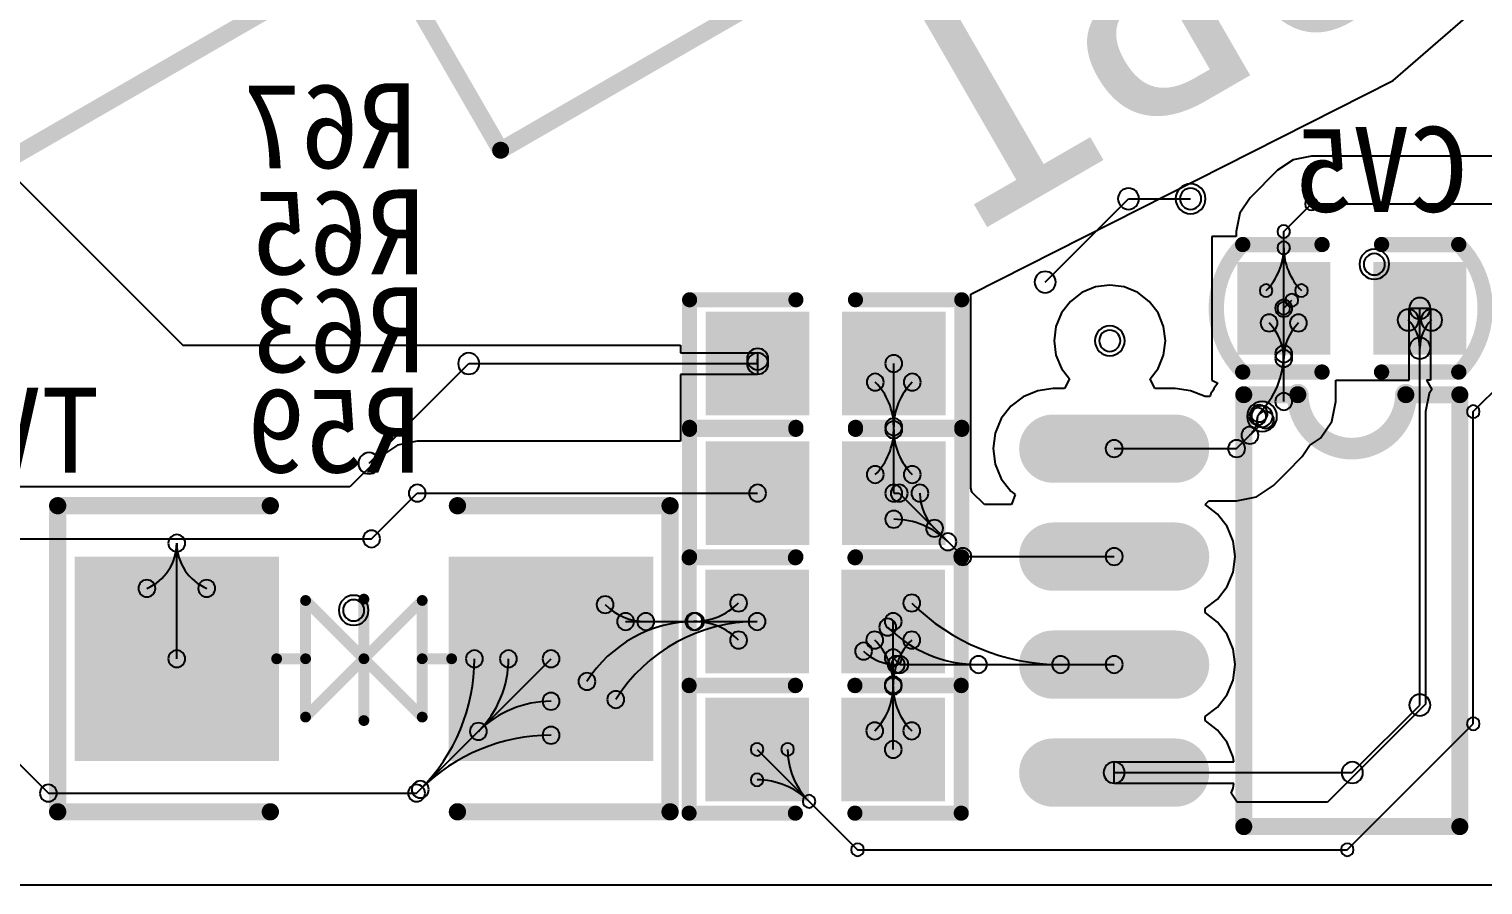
# Model space of a CAD drawing. Header units: inches. Extents: x 32166 to 66782, y 2386 to 7162.
# Drawn here: x 33156.7 to 33233.6, y 2886.6 to 2931.9 of the extents above; entities that cross this region are included whole.
import ezdxf

# ---------------------------------------------------------------- set-up
doc = ezdxf.new("R2010")
doc.units = ezdxf.units.IN
doc.header["$LTSCALE"] = 0.64311
doc.header["$MEASUREMENT"] = 0
for name, color, linetype in [('BOTTOMLAYER', 5, 'CONTINUOUS'), ('BOTTOMOVERLAY', 54, 'CONTINUOUS'), ('BOTTOMPASTE', 16, 'CONTINUOUS'), ('BOTTOMSOLDER', 6, 'CONTINUOUS'), ('KEEPOUTLAYER', 6, 'CONTINUOUS'), ('MULTILAYER', 9, 'CONTINUOUS')]:
    doc.layers.add(name, color=color, linetype=linetype)
doc.styles.get("Standard").update_dxf_attribs({"font": 'txt', "width": 0.8})

msp = doc.modelspace()

# ---------------------------------------------------------------- linework, layer by layer
at = {"layer": 'BOTTOMLAYER'}
for p, q in [((33133.848, 2946.089), (33164.808, 2915.129)), ((33228.843, 2929.124), (33243.977, 2942.288)), ((33206.512, 2917.826), (33228.843, 2929.124)), ((33223.557, 2924.931), (33222.738, 2924.384)), ((33224.523, 2925.123), (33223.557, 2924.931)), ((33238.743, 2925.123), (33224.523, 2925.123)), ((33222.738, 2924.384), (33221.278, 2922.923)), ((33210.439, 2918.46), (33214.848, 2922.869)), ((33214.848, 2922.869), (33218.133, 2922.869)), ((33221.278, 2922.923), (33220.731, 2922.105)), ((33223.062, 2921.139), (33224.523, 2922.599)), ((33224.523, 2922.599), (33238.743, 2922.599)), ((33220.731, 2922.105), (33220.539, 2921.139)), ((33220.539, 2920.874), (33219.262, 2920.874)), ((33219.262, 2920.874), (33219.262, 2913.274)), ((33220.539, 2921.139), (33220.539, 2920.874)), ((33223.062, 2917.074), (33223.062, 2921.139)), ((33206.512, 2910.063), (33206.512, 2917.826)), ((33212.383, 2917.909), (33211.772, 2917.44)), ((33213.094, 2918.204), (33212.383, 2917.909)), ((33213.858, 2918.305), (33213.094, 2918.204)), ((33214.621, 2918.204), (33213.858, 2918.305)), ((33215.333, 2917.909), (33214.621, 2918.204)), ((33215.944, 2917.44), (33215.333, 2917.909)), ((33211.303, 2916.829), (33211.008, 2916.118)), ((33211.772, 2917.44), (33211.303, 2916.829)), ((33216.413, 2916.829), (33215.944, 2917.44)), ((33216.707, 2916.118), (33216.413, 2916.829)), ((33223.062, 2917.074), (33223.488, 2917.499)), ((33223.062, 2912.139), (33223.062, 2917.074)), ((33229.691, 2913.274), (33229.691, 2917.075)), ((33229.691, 2917.075), (33230.834, 2917.075)), ((33230.262, 2896.074), (33230.262, 2917.074)), ((33230.834, 2917.075), (33230.834, 2913.274)), ((33211.008, 2916.118), (33210.908, 2915.354)), ((33216.808, 2915.354), (33216.707, 2916.118)), ((33210.908, 2915.354), (33211.008, 2914.591)), ((33216.707, 2914.591), (33216.808, 2915.354)), ((33164.808, 2915.129), (33191.14, 2915.129)), ((33191.14, 2915.129), (33191.14, 2914.721)), ((33191.14, 2914.721), (33195.227, 2914.721)), ((33195.227, 2914.721), (33195.227, 2913.578)), ((33211.008, 2914.591), (33211.303, 2913.879)), ((33216.413, 2913.879), (33216.707, 2914.591)), ((33174.666, 2908.874), (33179.941, 2914.149)), ((33179.941, 2914.149), (33195.226, 2914.149)), ((33195.226, 2914.149), (33195.226, 2914.385)), ((33202.426, 2907.291), (33202.426, 2914.149)), ((33211.303, 2913.879), (33211.721, 2913.334)), ((33215.995, 2913.334), (33216.413, 2913.879)), ((33195.227, 2913.578), (33191.14, 2913.578)), ((33191.14, 2913.578), (33191.14, 2910.063)), ((33211.721, 2913.334), (33211.468, 2912.822)), ((33216.247, 2912.822), (33215.995, 2913.334)), ((33219.262, 2913.274), (33219.262, 2913.274)), ((33219.262, 2913.274), (33219.574, 2913.106)), ((33219.574, 2913.106), (33219.358, 2912.824)), ((33219.574, 2913.106), (33219.574, 2913.106)), ((33225.815, 2912.139), (33225.815, 2913.274)), ((33225.815, 2913.274), (33229.691, 2913.274)), ((33230.834, 2913.274), (33230.62, 2913.274)), ((33230.62, 2913.274), (33230.89, 2912.77)), ((33233.088, 2911.605), (33234.648, 2913.165)), ((33209.279, 2912.396), (33208.621, 2911.891)), ((33210.045, 2912.713), (33209.279, 2912.396)), ((33210.867, 2912.822), (33210.045, 2912.713)), ((33211.468, 2912.822), (33210.867, 2912.822)), ((33217.311, 2912.822), (33216.247, 2912.822)), ((33218.134, 2912.713), (33217.311, 2912.822)), ((33218.897, 2912.397), (33218.134, 2912.713)), ((33219.143, 2912.397), (33218.897, 2912.397)), ((33219.144, 2912.403), (33219.143, 2912.397)), ((33219.193, 2912.476), (33219.144, 2912.403)), ((33219.21, 2912.562), (33219.193, 2912.476)), ((33219.312, 2912.714), (33219.21, 2912.562)), ((33219.358, 2912.824), (33219.312, 2912.714)), ((33230.757, 2912.571), (33230.565, 2911.605)), ((33230.89, 2912.77), (33230.757, 2912.571)), ((33208.621, 2911.891), (33208.116, 2911.233)), ((33225.606, 2911.085), (33225.815, 2912.139)), ((33230.565, 2911.605), (33230.565, 2896.127)), ((33233.088, 2895.082), (33233.088, 2911.605)), ((33208.116, 2911.233), (33207.798, 2910.467)), ((33220.568, 2909.645), (33222.093, 2911.169)), ((33225.009, 2910.192), (33225.606, 2911.085)), ((33177.22, 2910.044), (33176.166, 2909.834)), ((33191.14, 2910.044), (33177.22, 2910.044)), ((33191.14, 2910.063), (33191.14, 2910.044)), ((33206.512, 2907.557), (33206.512, 2910.063)), ((33207.798, 2910.467), (33207.69, 2909.645)), ((33224.428, 2909.804), (33225.009, 2910.192)), ((33175.273, 2909.238), (33173.658, 2907.622)), ((33176.166, 2909.834), (33175.273, 2909.238)), ((33207.69, 2909.645), (33207.798, 2908.822)), ((33214.089, 2909.645), (33220.568, 2909.645)), ((33223.221, 2908.404), (33224.039, 2909.223)), ((33224.039, 2909.223), (33224.428, 2909.804)), ((33207.798, 2908.822), (33208.116, 2908.056)), ((33222.515, 2907.698), (33223.221, 2908.404)), ((33223.221, 2908.404), (33223.221, 2908.404)), ((33223.221, 2908.404), (33223.221, 2908.404)), ((33223.221, 2908.404), (33223.221, 2908.404)), ((33173.658, 2907.622), (33113.327, 2907.622)), ((33208.116, 2908.056), (33208.621, 2907.398)), ((33221.621, 2907.101), (33222.515, 2907.698)), ((33174.798, 2904.869), (33177.22, 2907.291)), ((33177.22, 2907.291), (33195.226, 2907.291)), ((33202.426, 2907.291), (33202.721, 2907.291)), ((33202.721, 2907.291), (33206.082, 2903.93)), ((33206.552, 2907.358), (33206.512, 2907.557)), ((33206.555, 2907.35), (33206.552, 2907.358)), ((33207.223, 2906.682), (33206.555, 2907.35)), ((33208.621, 2907.398), (33208.848, 2907.224)), ((33208.848, 2907.224), (33208.664, 2906.682)), ((33218.897, 2906.682), (33219.106, 2906.892)), ((33219.106, 2906.892), (33220.568, 2906.892)), ((33220.568, 2906.892), (33221.621, 2907.101)), ((33208.664, 2906.682), (33207.223, 2906.682)), ((33218.9, 2906.681), (33218.897, 2906.682)), ((33219.558, 2906.176), (33218.9, 2906.681)), ((33220.063, 2905.518), (33219.558, 2906.176)), ((33220.38, 2904.752), (33220.063, 2905.518)), ((33112.202, 2904.869), (33174.798, 2904.869)), ((33164.493, 2898.524), (33164.493, 2904.644)), ((33220.489, 2903.93), (33220.38, 2904.752)), ((33206.082, 2903.93), (33214.089, 2903.93)), ((33220.38, 2903.107), (33220.489, 2903.93)), ((33220.063, 2902.341), (33220.38, 2903.107)), ((33219.558, 2901.683), (33220.063, 2902.341)), ((33218.9, 2901.178), (33219.558, 2901.683)), ((33218.9, 2900.966), (33218.9, 2901.178)), ((33219.558, 2900.461), (33218.9, 2900.966)), ((33188.242, 2900.496), (33195.198, 2900.496)), ((33202.398, 2898.569), (33202.398, 2900.496)), ((33220.063, 2899.803), (33219.558, 2900.461)), ((33220.38, 2899.037), (33220.063, 2899.803)), ((33177.183, 2891.414), (33184.293, 2898.524)), ((33202.398, 2893.728), (33202.398, 2898.569)), ((33202.398, 2898.569), (33202.753, 2898.215)), ((33220.489, 2898.215), (33220.38, 2899.037)), ((33202.753, 2898.215), (33214.089, 2898.215)), ((33220.38, 2897.392), (33220.489, 2898.215)), ((33220.063, 2896.626), (33220.38, 2897.392)), ((33219.558, 2895.968), (33220.063, 2896.626)), ((33230.565, 2896.127), (33225.377, 2890.939)), ((33226.688, 2892.5), (33230.262, 2896.074)), ((33218.9, 2895.463), (33219.558, 2895.968)), ((33218.9, 2895.251), (33218.9, 2895.463)), ((33219.558, 2894.746), (33218.9, 2895.251)), ((33220.063, 2894.088), (33219.558, 2894.746)), ((33226.422, 2888.415), (33233.088, 2895.082)), ((33155.178, 2893.934), (33157.698, 2891.414)), ((33220.38, 2893.322), (33220.063, 2894.088)), ((33195.198, 2893.728), (33200.511, 2888.415)), ((33214.088, 2891.928), (33214.088, 2893.071)), ((33214.088, 2893.071), (33220.413, 2893.071)), ((33220.413, 2893.071), (33220.38, 2893.322)), ((33214.089, 2892.5), (33226.688, 2892.5)), ((33220.413, 2891.928), (33214.088, 2891.928)), ((33220.271, 2891.414), (33220.38, 2891.677)), ((33220.38, 2891.677), (33220.413, 2891.928)), ((33157.698, 2891.414), (33177.183, 2891.414)), ((33220.589, 2890.939), (33220.271, 2891.414)), ((33225.377, 2890.939), (33220.589, 2890.939)), ((33200.511, 2888.415), (33226.422, 2888.415))]:
    msp.add_line(p, q, dxfattribs=at)
at = {"layer": 'BOTTOMLAYER', "const_width": 2.7}
for points in [[(33210.867, 2909.645), (33217.311, 2909.645)], [(33210.867, 2903.93), (33217.311, 2903.93)], [(33210.867, 2898.215), (33217.311, 2898.215)], [(33210.867, 2892.5), (33217.311, 2892.5)]]:
    msp.add_lwpolyline(points, dxfattribs=at)
at = {"layer": 'BOTTOMLAYER', "const_width": 1.35}
for points in [[(33211.542, 2909.645, 1), (33210.192, 2909.645, 1)], [(33217.986, 2909.645, 1), (33216.636, 2909.645, 1)], [(33211.542, 2903.93, 1), (33210.192, 2903.93, 1)], [(33217.986, 2903.93, 1), (33216.636, 2903.93, 1)], [(33211.542, 2898.215, 1), (33210.192, 2898.215, 1)], [(33217.986, 2898.215, 1), (33216.636, 2898.215, 1)], [(33211.542, 2892.5, 1), (33210.192, 2892.5, 1)], [(33217.986, 2892.5, 1), (33216.636, 2892.5, 1)]]:
    msp.add_lwpolyline(points, format="xyb", close=True, dxfattribs=at)
at = {"layer": 'BOTTOMLAYER'}
for centre, radius, start, end in [((33214.848, 2922.869), 0.562, 0, 180), ((33214.848, 2922.869), 0.562, 0, 180), ((33218.133, 2922.869), 0.562, 0, 180), ((33218.133, 2922.869), 0.562, 0, 180), ((33214.848, 2922.869), 0.562, 180, 0), ((33214.848, 2922.869), 0.562, 180, 0), ((33218.133, 2922.869), 0.562, 180, 0), ((33218.133, 2922.869), 0.562, 180, 0), ((33224.523, 2922.599), 0.337, 0, 180), ((33224.523, 2922.599), 0.337, 0, 180), ((33224.523, 2922.599), 0.337, 180, 0), ((33224.523, 2922.599), 0.337, 180, 0), ((33223.062, 2921.139), 0.337, 0, 180), ((33223.062, 2921.139), 0.337, 0, 180), ((33223.062, 2921.139), 0.337, 180, 0), ((33223.062, 2921.139), 0.337, 180, 0), ((33219.863, 2920.273), 3.199, 315.00017, 0.00017), ((33219.863, 2920.273), 3.199, 315.00017, 0.00017), ((33219.863, 2920.273), 3.199, 315.00017, 0.00017), ((33223.062, 2920.273), 0.337, 0, 180), ((33223.062, 2920.273), 0.337, 0, 180), ((33223.062, 2920.273), 0.337, 0, 180), ((33223.062, 2920.273), 0.337, 0, 180), ((33223.062, 2920.273), 0.337, 0, 180), ((33223.062, 2920.273), 0.337, 0, 180), ((33223.062, 2920.273), 0.337, 180, 0), ((33223.062, 2920.273), 0.337, 180, 0), ((33223.062, 2920.273), 0.337, 180, 0), ((33223.062, 2920.273), 0.337, 180, 0), ((33223.062, 2920.273), 0.337, 180, 0), ((33223.062, 2920.273), 0.337, 180, 0), ((33226.262, 2920.273), 3.199, 179.99983, 224.99983), ((33226.262, 2920.273), 3.199, 179.99983, 224.99983), ((33226.262, 2920.273), 3.199, 179.99983, 224.99983), ((33227.853, 2919.404), 0.562, 0, 180), ((33227.853, 2919.404), 0.562, 180, 0), ((33210.439, 2918.46), 0.562, 0, 180), ((33210.439, 2918.46), 0.562, 180, 0), ((33222.125, 2918.011), 0.337, 0, 180), ((33222.125, 2918.011), 0.337, 0, 180), ((33222.125, 2918.011), 0.337, 0, 180), ((33222.125, 2918.011), 0.337, 180, 0), ((33222.125, 2918.011), 0.337, 180, 0), ((33222.125, 2918.011), 0.337, 180, 0), ((33223.488, 2917.499), 0.337, 0, 180), ((33223.999, 2918.011), 0.337, 0, 180), ((33223.999, 2918.011), 0.337, 0, 180), ((33223.999, 2918.011), 0.337, 0, 180), ((33223.999, 2918.011), 0.337, 180, 0), ((33223.999, 2918.011), 0.337, 180, 0), ((33223.999, 2918.011), 0.337, 180, 0), ((33230.262, 2917.074), 0.562, 0, 180), ((33223.062, 2917.074), 0.45, 0, 180), ((33223.062, 2917.074), 0.45, 180, 0), ((33223.062, 2917.074), 0.337, 0, 180), ((33223.062, 2917.074), 0.337, 0, 180), ((33223.062, 2917.074), 0.337, 180, 0), ((33223.062, 2917.074), 0.337, 180, 0), ((33223.488, 2917.499), 0.337, 180, 0), ((33229.643, 2916.455), 0.562, 0, 180), ((33229.643, 2916.455), 0.562, 0, 180), ((33229.643, 2916.455), 0.562, 0, 180), ((33230.262, 2917.074), 0.562, 180, 0), ((33230.881, 2916.455), 0.562, 0, 180), ((33230.881, 2916.455), 0.562, 0, 180), ((33230.881, 2916.455), 0.562, 0, 180), ((33222.284, 2916.296), 0.45, 0, 180), ((33222.284, 2916.296), 0.45, 0, 180), ((33222.284, 2916.296), 0.45, 0, 180), ((33222.284, 2916.296), 0.45, 180, 0), ((33222.284, 2916.296), 0.45, 180, 0), ((33222.284, 2916.296), 0.45, 180, 0), ((33220.406, 2914.418), 2.656, 359.99998, 44.99998), ((33220.406, 2914.418), 2.656, 359.99998, 44.99998), ((33220.406, 2914.418), 2.656, 359.99998, 44.99998), ((33225.719, 2914.418), 2.656, 135.00002, 180.00002), ((33225.719, 2914.418), 2.656, 135.00002, 180.00002), ((33225.719, 2914.418), 2.656, 135.00002, 180.00002), ((33223.84, 2916.296), 0.45, 0, 180), ((33223.84, 2916.296), 0.45, 0, 180), ((33223.84, 2916.296), 0.45, 0, 180), ((33223.84, 2916.296), 0.45, 180, 0), ((33223.84, 2916.296), 0.45, 180, 0), ((33223.84, 2916.296), 0.45, 180, 0), ((33229.643, 2916.455), 0.562, 180, 0), ((33229.643, 2916.455), 0.562, 180, 0), ((33229.643, 2916.455), 0.562, 180, 0), ((33228.149, 2914.961), 2.113, 0.00022, 45.00022), ((33228.149, 2914.961), 2.113, 0.00022, 45.00022), ((33228.149, 2914.961), 2.113, 0.00022, 45.00022), ((33232.375, 2914.961), 2.113, 134.99978, 179.99978), ((33232.375, 2914.961), 2.113, 134.99978, 179.99978), ((33232.375, 2914.961), 2.113, 134.99978, 179.99978), ((33230.881, 2916.455), 0.562, 180, 0), ((33230.881, 2916.455), 0.562, 180, 0), ((33230.881, 2916.455), 0.562, 180, 0), ((33213.858, 2915.354), 0.562, 0, 180), ((33213.858, 2915.354), 0.562, 180, 0), ((33230.262, 2914.961), 0.562, 0, 180), ((33230.262, 2914.961), 0.562, 0, 180), ((33230.262, 2914.961), 0.562, 0, 180), ((33230.262, 2914.961), 0.562, 0, 180), ((33230.262, 2914.961), 0.562, 0, 180), ((33230.262, 2914.961), 0.562, 0, 180), ((33179.941, 2914.149), 0.562, 0, 180), ((33179.941, 2914.149), 0.562, 0, 180), ((33195.226, 2914.385), 0.562, 0, 180), ((33195.226, 2914.149), 0.562, 0, 180), ((33195.226, 2914.149), 0.562, 0, 180), ((33202.426, 2914.149), 0.45, 0, 180), ((33218.594, 2914.668), 4.468, 315.00008, 0.00008), ((33218.594, 2914.668), 4.468, 315.00008, 0.00008), ((33223.062, 2914.668), 0.45, 0, 180), ((33223.062, 2914.668), 0.45, 0, 180), ((33223.062, 2914.418), 0.45, 0, 180), ((33223.062, 2914.418), 0.45, 0, 180), ((33223.062, 2914.418), 0.45, 0, 180), ((33223.062, 2914.418), 0.45, 0, 180), ((33223.062, 2914.418), 0.45, 0, 180), ((33223.062, 2914.418), 0.45, 0, 180), ((33223.062, 2914.668), 0.45, 180, 0), ((33223.062, 2914.668), 0.45, 180, 0), ((33230.262, 2914.961), 0.562, 180, 0), ((33230.262, 2914.961), 0.562, 180, 0), ((33230.262, 2914.961), 0.562, 180, 0), ((33230.262, 2914.961), 0.562, 180, 0), ((33230.262, 2914.961), 0.562, 180, 0), ((33230.262, 2914.961), 0.562, 180, 0), ((33179.941, 2914.149), 0.562, 180, 0), ((33179.941, 2914.149), 0.562, 180, 0), ((33195.226, 2914.385), 0.562, 180, 0), ((33195.226, 2914.149), 0.562, 180, 0), ((33195.226, 2914.149), 0.562, 180, 0), ((33202.426, 2914.149), 0.45, 180, 0), ((33223.062, 2914.418), 0.45, 180, 0), ((33223.062, 2914.418), 0.45, 180, 0), ((33223.062, 2914.418), 0.45, 180, 0), ((33223.062, 2914.418), 0.45, 180, 0), ((33223.062, 2914.418), 0.45, 180, 0), ((33223.062, 2914.418), 0.45, 180, 0), ((33201.446, 2913.169), 0.45, 0, 180), ((33201.446, 2913.169), 0.45, 0, 180), ((33201.446, 2913.169), 0.45, 0, 180), ((33201.446, 2913.169), 0.45, 180, 0), ((33201.446, 2913.169), 0.45, 180, 0), ((33201.446, 2913.169), 0.45, 180, 0), ((33199.08, 2910.803), 3.346, 0.00003, 45.00003), ((33199.08, 2910.803), 3.346, 0.00003, 45.00003), ((33199.08, 2910.803), 3.346, 0.00003, 45.00003), ((33205.772, 2910.803), 3.346, 134.99997, 179.99997), ((33205.772, 2910.803), 3.346, 134.99997, 179.99997), ((33205.772, 2910.803), 3.346, 134.99997, 179.99997), ((33203.406, 2913.169), 0.45, 0, 180), ((33203.406, 2913.169), 0.45, 0, 180), ((33203.406, 2913.169), 0.45, 0, 180), ((33203.406, 2913.169), 0.45, 180, 0), ((33203.406, 2913.169), 0.45, 180, 0), ((33203.406, 2913.169), 0.45, 180, 0), ((33223.062, 2912.139), 0.45, 0, 180), ((33221.688, 2911.349), 0.45, 0, 180), ((33221.688, 2911.349), 0.45, 0, 180), ((33221.754, 2911.508), 0.45, 0, 180), ((33221.754, 2911.508), 0.45, 0, 180), ((33221.754, 2911.508), 0.45, 180, 0), ((33221.754, 2911.508), 0.45, 180, 0), ((33221.913, 2911.349), 0.562, 0, 180), ((33222.093, 2911.169), 0.45, 0, 180), ((33223.062, 2912.139), 0.45, 180, 0), ((33233.088, 2911.605), 0.337, 0, 180), ((33233.088, 2911.605), 0.337, 0, 180), ((33233.088, 2911.605), 0.337, 180, 0), ((33233.088, 2911.605), 0.337, 180, 0), ((33202.426, 2910.803), 0.45, 0, 180), ((33202.426, 2910.803), 0.45, 0, 180), ((33202.426, 2910.803), 0.45, 0, 180), ((33202.426, 2910.803), 0.45, 0, 180), ((33202.426, 2910.803), 0.45, 0, 180), ((33202.426, 2910.803), 0.45, 0, 180), ((33202.426, 2910.637), 0.45, 0, 180), ((33202.426, 2910.637), 0.45, 0, 180), ((33202.426, 2910.637), 0.45, 0, 180), ((33202.426, 2910.637), 0.45, 0, 180), ((33202.426, 2910.637), 0.45, 0, 180), ((33202.426, 2910.637), 0.45, 0, 180), ((33202.426, 2910.803), 0.45, 180, 0), ((33202.426, 2910.803), 0.45, 180, 0), ((33202.426, 2910.803), 0.45, 180, 0), ((33202.426, 2910.803), 0.45, 180, 0), ((33202.426, 2910.803), 0.45, 180, 0), ((33202.426, 2910.803), 0.45, 180, 0), ((33221.274, 2910.351), 0.45, 0, 180), ((33221.274, 2910.351), 0.45, 0, 180), ((33221.688, 2911.349), 0.45, 180, 0), ((33221.688, 2911.349), 0.45, 180, 0), ((33220.276, 2911.349), 1.412, 315.00035, 0.00035), ((33220.276, 2911.349), 1.412, 315.00035, 0.00035), ((33221.913, 2911.349), 0.562, 180, 0), ((33222.093, 2911.169), 0.45, 180, 0), ((33199.08, 2910.637), 3.346, 314.99997, 359.99997), ((33199.08, 2910.637), 3.346, 314.99997, 359.99997), ((33199.08, 2910.637), 3.346, 314.99997, 359.99997), ((33202.426, 2910.637), 0.45, 180, 0), ((33202.426, 2910.637), 0.45, 180, 0), ((33202.426, 2910.637), 0.45, 180, 0), ((33202.426, 2910.637), 0.45, 180, 0), ((33202.426, 2910.637), 0.45, 180, 0), ((33202.426, 2910.637), 0.45, 180, 0), ((33205.772, 2910.637), 3.346, 180.00003, 225.00003), ((33205.772, 2910.637), 3.346, 180.00003, 225.00003), ((33205.772, 2910.637), 3.346, 180.00003, 225.00003), ((33214.089, 2909.645), 0.45, 0, 180), ((33220.568, 2909.645), 0.45, 0, 180), ((33220.568, 2909.645), 0.45, 0, 180), ((33221.274, 2910.351), 0.45, 180, 0), ((33221.274, 2910.351), 0.45, 180, 0), ((33174.666, 2908.874), 0.562, 0, 180), ((33214.089, 2909.645), 0.45, 180, 0), ((33220.568, 2909.645), 0.45, 180, 0), ((33220.568, 2909.645), 0.45, 180, 0), ((33174.666, 2908.874), 0.562, 180, 0), ((33201.446, 2908.271), 0.45, 0, 180), ((33201.446, 2908.271), 0.45, 0, 180), ((33201.446, 2908.271), 0.45, 0, 180), ((33203.406, 2908.271), 0.45, 0, 180), ((33203.406, 2908.271), 0.45, 0, 180), ((33203.406, 2908.271), 0.45, 0, 180), ((33177.22, 2907.291), 0.45, 0, 180), ((33177.22, 2907.291), 0.45, 0, 180), ((33195.226, 2907.291), 0.45, 0, 180), ((33201.446, 2908.271), 0.45, 180, 0), ((33201.446, 2908.271), 0.45, 180, 0), ((33201.446, 2908.271), 0.45, 180, 0), ((33202.426, 2907.291), 0.45, 0, 180), ((33202.426, 2907.291), 0.45, 0, 180), ((33202.721, 2907.291), 0.45, 0, 180), ((33202.721, 2907.291), 0.45, 0, 180), ((33203.406, 2908.271), 0.45, 180, 0), ((33203.406, 2908.271), 0.45, 180, 0), ((33203.406, 2908.271), 0.45, 180, 0), ((33203.812, 2907.291), 0.45, 0, 180), ((33203.812, 2907.291), 0.45, 0, 180), ((33203.812, 2907.291), 0.45, 0, 180), ((33177.22, 2907.291), 0.45, 180, 0), ((33177.22, 2907.291), 0.45, 180, 0), ((33195.226, 2907.291), 0.45, 180, 0), ((33202.426, 2907.291), 0.45, 180, 0), ((33202.426, 2907.291), 0.45, 180, 0), ((33202.721, 2907.291), 0.45, 180, 0), ((33202.721, 2907.291), 0.45, 180, 0), ((33203.812, 2907.291), 0.45, 180, 0), ((33203.812, 2907.291), 0.45, 180, 0), ((33203.812, 2907.291), 0.45, 180, 0), ((33206.447, 2907.291), 2.635, 180.00019, 225.00019), ((33206.447, 2907.291), 2.635, 180.00019, 225.00019), ((33206.447, 2907.291), 2.635, 180.00019, 225.00019), ((33202.426, 2905.905), 0.45, 0, 180), ((33202.426, 2905.905), 0.45, 0, 180), ((33202.426, 2905.905), 0.45, 0, 180), ((33174.798, 2904.869), 0.45, 0, 180), ((33174.798, 2904.869), 0.45, 0, 180), ((33202.426, 2905.905), 0.45, 180, 0), ((33202.426, 2905.905), 0.45, 180, 0), ((33202.426, 2905.905), 0.45, 180, 0), ((33202.426, 2901.847), 4.058, 44.99999, 89.99999), ((33202.426, 2901.847), 4.058, 44.99999, 89.99999), ((33202.426, 2901.847), 4.058, 44.99999, 89.99999), ((33204.584, 2905.428), 0.45, 0, 180), ((33204.584, 2905.428), 0.45, 0, 180), ((33204.584, 2905.428), 0.45, 0, 180), ((33204.584, 2905.428), 0.45, 180, 0), ((33204.584, 2905.428), 0.45, 180, 0), ((33204.584, 2905.428), 0.45, 180, 0), ((33161.894, 2904.644), 2.599, 293.00796, 359.99996), ((33164.493, 2904.644), 0.45, 0, 180), ((33164.493, 2904.644), 0.45, 0, 180), ((33164.493, 2904.644), 0.45, 0, 180), ((33164.493, 2904.644), 0.45, 180, 0), ((33164.493, 2904.644), 0.45, 180, 0), ((33164.493, 2904.644), 0.45, 180, 0), ((33167.092, 2904.644), 2.599, 180.00004, 246.99204), ((33174.798, 2904.869), 0.45, 180, 0), ((33174.798, 2904.869), 0.45, 180, 0), ((33205.295, 2904.717), 0.45, 0, 180), ((33205.295, 2904.717), 0.45, 0, 180), ((33205.295, 2904.717), 0.45, 0, 180), ((33205.295, 2904.717), 0.45, 180, 0), ((33205.295, 2904.717), 0.45, 180, 0), ((33205.295, 2904.717), 0.45, 180, 0), ((33206.082, 2903.93), 0.45, 0, 180), ((33206.082, 2903.93), 0.45, 0, 180), ((33206.082, 2903.93), 0.45, 180, 0), ((33206.082, 2903.93), 0.45, 180, 0), ((33214.089, 2903.93), 0.45, 0, 180), ((33214.089, 2903.93), 0.45, 180, 0), ((33162.91, 2902.252), 0.45, 0, 180), ((33162.91, 2902.252), 0.45, 180, 0), ((33166.076, 2902.252), 0.45, 0, 180), ((33166.076, 2902.252), 0.45, 180, 0), ((33173.852, 2901.09), 0.562, 0, 180), ((33187.157, 2901.388), 0.45, 0, 180), ((33191.852, 2903.842), 3.346, 270.00003, 315.00003), ((33191.852, 2903.842), 3.346, 270.00003, 315.00003), ((33191.852, 2903.842), 3.346, 270.00003, 315.00003), ((33194.218, 2901.476), 0.45, 0, 180), ((33194.218, 2901.476), 0.45, 0, 180), ((33194.218, 2901.476), 0.45, 0, 180), ((33194.218, 2901.476), 0.45, 180, 0), ((33194.218, 2901.476), 0.45, 180, 0), ((33194.218, 2901.476), 0.45, 180, 0), ((33203.378, 2901.476), 0.45, 0, 180), ((33203.378, 2901.476), 0.45, 0, 180), ((33203.378, 2901.476), 0.45, 0, 180), ((33203.378, 2901.476), 0.45, 180, 0), ((33203.378, 2901.476), 0.45, 180, 0), ((33203.378, 2901.476), 0.45, 180, 0), ((33211.252, 2909.35), 11.136, 224.99996, 269.99996), ((33211.252, 2909.35), 11.136, 224.99996, 269.99996), ((33211.252, 2909.35), 11.136, 224.99996, 269.99996), ((33173.852, 2901.09), 0.562, 180, 0), ((33187.157, 2901.388), 0.45, 180, 0), ((33189.31, 2903.542), 3.045, 224.99998, 269.99998), ((33188.242, 2900.496), 0.45, 0, 180), ((33189.31, 2900.496), 0.45, 0, 180), ((33191.852, 2900.496), 0.45, 0, 180), ((33191.852, 2900.496), 0.45, 0, 180), ((33191.852, 2900.496), 0.45, 0, 180), ((33191.852, 2900.496), 0.45, 0, 180), ((33191.852, 2900.496), 0.45, 0, 180), ((33191.852, 2900.496), 0.45, 0, 180), ((33191.938, 2900.496), 0.45, 0, 180), ((33195.198, 2900.496), 0.45, 0, 180), ((33195.198, 2900.496), 0.45, 0, 180), ((33202.398, 2900.496), 0.45, 0, 180), ((33191.938, 2893.712), 6.784, 90.00003, 147.81503), ((33195.198, 2891.661), 8.835, 89.99998, 147.81498), ((33188.242, 2900.496), 0.45, 180, 0), ((33189.31, 2900.496), 0.45, 180, 0), ((33191.852, 2900.496), 0.45, 180, 0), ((33191.852, 2900.496), 0.45, 180, 0), ((33191.852, 2900.496), 0.45, 180, 0), ((33191.852, 2900.496), 0.45, 180, 0), ((33191.852, 2900.496), 0.45, 180, 0), ((33191.852, 2900.496), 0.45, 180, 0), ((33191.938, 2900.496), 0.45, 180, 0), ((33191.852, 2897.15), 3.346, 44.99997, 89.99997), ((33191.852, 2897.15), 3.346, 44.99997, 89.99997), ((33191.852, 2897.15), 3.346, 44.99997, 89.99997), ((33194.218, 2899.516), 0.45, 0, 180), ((33194.218, 2899.516), 0.45, 0, 180), ((33194.218, 2899.516), 0.45, 0, 180), ((33195.198, 2900.496), 0.45, 180, 0), ((33195.198, 2900.496), 0.45, 180, 0), ((33201.418, 2899.516), 0.45, 0, 180), ((33201.418, 2899.516), 0.45, 0, 180), ((33201.418, 2899.516), 0.45, 0, 180), ((33202.106, 2900.203), 0.45, 0, 180), ((33202.106, 2900.203), 0.45, 0, 180), ((33202.106, 2900.203), 0.45, 0, 180), ((33202.106, 2900.203), 0.45, 180, 0), ((33202.106, 2900.203), 0.45, 180, 0), ((33202.106, 2900.203), 0.45, 180, 0), ((33202.398, 2900.496), 0.45, 180, 0), ((33206.907, 2905.005), 6.79, 224.99993, 269.99993), ((33206.907, 2905.005), 6.79, 224.99993, 269.99993), ((33206.907, 2905.005), 6.79, 224.99993, 269.99993), ((33203.378, 2899.516), 0.45, 0, 180), ((33203.378, 2899.516), 0.45, 0, 180), ((33203.378, 2899.516), 0.45, 0, 180), ((33194.218, 2899.516), 0.45, 180, 0), ((33194.218, 2899.516), 0.45, 180, 0), ((33194.218, 2899.516), 0.45, 180, 0), ((33200.833, 2898.931), 0.45, 0, 180), ((33200.833, 2898.931), 0.45, 0, 180), ((33200.833, 2898.931), 0.45, 0, 180), ((33201.418, 2899.516), 0.45, 180, 0), ((33201.418, 2899.516), 0.45, 180, 0), ((33201.418, 2899.516), 0.45, 180, 0), ((33199.052, 2897.15), 3.346, 0.00003, 45.00003), ((33199.052, 2897.15), 3.346, 0.00003, 45.00003), ((33199.052, 2897.15), 3.346, 0.00003, 45.00003), ((33205.744, 2897.15), 3.346, 134.99997, 179.99997), ((33205.744, 2897.15), 3.346, 134.99997, 179.99997), ((33205.744, 2897.15), 3.346, 134.99997, 179.99997), ((33203.378, 2899.516), 0.45, 180, 0), ((33203.378, 2899.516), 0.45, 180, 0), ((33203.378, 2899.516), 0.45, 180, 0), ((33164.493, 2898.524), 0.45, 0, 180), ((33164.493, 2898.524), 0.45, 180, 0), ((33170.465, 2898.524), 9.778, 314.99999, 359.99999), ((33180.243, 2898.524), 0.45, 0, 180), ((33180.243, 2898.524), 0.45, 180, 0), ((33176.611, 2898.524), 5.432, 314.99991, 359.99991), ((33182.043, 2898.524), 0.45, 0, 180), ((33182.043, 2898.524), 0.45, 180, 0), ((33184.293, 2898.524), 0.45, 0, 180), ((33184.293, 2898.524), 0.45, 180, 0), ((33200.833, 2898.931), 0.45, 180, 0), ((33200.833, 2898.931), 0.45, 180, 0), ((33200.833, 2898.931), 0.45, 180, 0), ((33202.561, 2900.659), 2.445, 225.00022, 270.00022), ((33202.561, 2900.659), 2.445, 225.00022, 270.00022), ((33202.561, 2900.659), 2.445, 225.00022, 270.00022), ((33202.398, 2898.569), 0.45, 0, 180), ((33202.398, 2898.569), 0.45, 0, 180), ((33202.398, 2898.569), 0.45, 0, 180), ((33202.398, 2898.569), 0.45, 180, 0), ((33202.398, 2898.569), 0.45, 180, 0), ((33202.398, 2898.569), 0.45, 180, 0), ((33202.561, 2898.215), 0.45, 0, 180), ((33202.561, 2898.215), 0.45, 0, 180), ((33202.561, 2898.215), 0.45, 0, 180), ((33202.753, 2898.215), 0.45, 0, 180), ((33202.753, 2898.215), 0.45, 0, 180), ((33206.907, 2898.215), 0.45, 0, 180), ((33206.907, 2898.215), 0.45, 0, 180), ((33206.907, 2898.215), 0.45, 0, 180), ((33211.252, 2898.215), 0.45, 0, 180), ((33211.252, 2898.215), 0.45, 0, 180), ((33211.252, 2898.215), 0.45, 0, 180), ((33214.089, 2898.215), 0.45, 0, 180), ((33186.197, 2897.326), 0.45, 0, 180), ((33202.398, 2897.15), 0.45, 0, 180), ((33202.398, 2897.15), 0.45, 0, 180), ((33202.398, 2897.15), 0.45, 0, 180), ((33202.398, 2897.15), 0.45, 0, 180), ((33202.398, 2897.15), 0.45, 0, 180), ((33202.398, 2897.15), 0.45, 0, 180), ((33202.561, 2898.215), 0.45, 180, 0), ((33202.561, 2898.215), 0.45, 180, 0), ((33202.561, 2898.215), 0.45, 180, 0), ((33202.753, 2898.215), 0.45, 180, 0), ((33202.753, 2898.215), 0.45, 180, 0), ((33206.907, 2898.215), 0.45, 180, 0), ((33206.907, 2898.215), 0.45, 180, 0), ((33206.907, 2898.215), 0.45, 180, 0), ((33211.252, 2898.215), 0.45, 180, 0), ((33211.252, 2898.215), 0.45, 180, 0), ((33211.252, 2898.215), 0.45, 180, 0), ((33214.089, 2898.215), 0.45, 180, 0), ((33186.197, 2897.326), 0.45, 180, 0), ((33187.72, 2896.367), 0.45, 0, 180), ((33199.052, 2897.074), 3.346, 314.99997, 359.99997), ((33199.052, 2897.074), 3.346, 314.99997, 359.99997), ((33199.052, 2897.074), 3.346, 314.99997, 359.99997), ((33202.398, 2897.074), 0.45, 0, 180), ((33202.398, 2897.074), 0.45, 0, 180), ((33202.398, 2897.074), 0.45, 0, 180), ((33202.398, 2897.074), 0.45, 0, 180), ((33202.398, 2897.074), 0.45, 0, 180), ((33202.398, 2897.074), 0.45, 0, 180), ((33202.398, 2897.15), 0.45, 180, 0), ((33202.398, 2897.15), 0.45, 180, 0), ((33202.398, 2897.15), 0.45, 180, 0), ((33202.398, 2897.15), 0.45, 180, 0), ((33202.398, 2897.15), 0.45, 180, 0), ((33202.398, 2897.15), 0.45, 180, 0), ((33202.398, 2897.074), 0.45, 180, 0), ((33202.398, 2897.074), 0.45, 180, 0), ((33202.398, 2897.074), 0.45, 180, 0), ((33202.398, 2897.074), 0.45, 180, 0), ((33202.398, 2897.074), 0.45, 180, 0), ((33202.398, 2897.074), 0.45, 180, 0), ((33205.744, 2897.074), 3.346, 180.00003, 225.00003), ((33205.744, 2897.074), 3.346, 180.00003, 225.00003), ((33205.744, 2897.074), 3.346, 180.00003, 225.00003), ((33184.293, 2890.842), 5.432, 90.00009, 135.00009), ((33184.293, 2896.274), 0.45, 0, 180), ((33184.293, 2896.274), 0.45, 180, 0), ((33187.72, 2896.367), 0.45, 180, 0), ((33230.262, 2896.074), 0.562, 0, 180), ((33230.262, 2896.074), 0.562, 0, 180), ((33230.262, 2896.074), 0.562, 180, 0), ((33230.262, 2896.074), 0.562, 180, 0), ((33233.088, 2895.082), 0.337, 0, 180), ((33233.088, 2895.082), 0.337, 0, 180), ((33180.452, 2894.683), 0.45, 0, 180), ((33180.452, 2894.683), 0.45, 0, 180), ((33180.452, 2894.683), 0.45, 180, 0), ((33180.452, 2894.683), 0.45, 180, 0), ((33184.293, 2894.474), 0.45, 0, 180), ((33201.418, 2894.708), 0.45, 0, 180), ((33201.418, 2894.708), 0.45, 0, 180), ((33201.418, 2894.708), 0.45, 0, 180), ((33201.418, 2894.708), 0.45, 180, 0), ((33201.418, 2894.708), 0.45, 180, 0), ((33201.418, 2894.708), 0.45, 180, 0), ((33203.378, 2894.708), 0.45, 0, 180), ((33203.378, 2894.708), 0.45, 0, 180), ((33203.378, 2894.708), 0.45, 0, 180), ((33203.378, 2894.708), 0.45, 180, 0), ((33203.378, 2894.708), 0.45, 180, 0), ((33203.378, 2894.708), 0.45, 180, 0), ((33233.088, 2895.082), 0.337, 180, 0), ((33233.088, 2895.082), 0.337, 180, 0), ((33184.293, 2884.697), 9.778, 90.00001, 135.00001), ((33184.293, 2894.474), 0.45, 180, 0), ((33195.198, 2893.728), 0.337, 0, 180), ((33196.809, 2893.728), 0.337, 0, 180), ((33196.809, 2893.728), 0.337, 0, 180), ((33196.809, 2893.728), 0.337, 0, 180), ((33202.398, 2893.728), 0.45, 0, 180), ((33195.198, 2893.728), 0.337, 180, 0), ((33196.809, 2893.728), 0.337, 180, 0), ((33196.809, 2893.728), 0.337, 180, 0), ((33196.809, 2893.728), 0.337, 180, 0), ((33200.699, 2893.728), 3.889, 179.99998, 224.99998), ((33200.699, 2893.728), 3.889, 179.99998, 224.99998), ((33200.699, 2893.728), 3.889, 179.99998, 224.99998), ((33202.398, 2893.728), 0.45, 180, 0), ((33214.089, 2892.5), 0.562, 0, 180), ((33226.688, 2892.5), 0.562, 0, 180), ((33226.688, 2892.5), 0.562, 0, 180), ((33195.198, 2892.117), 0.337, 0, 180), ((33195.198, 2892.117), 0.337, 0, 180), ((33195.198, 2892.117), 0.337, 0, 180), ((33214.089, 2892.5), 0.562, 180, 0), ((33226.688, 2892.5), 0.562, 180, 0), ((33226.688, 2892.5), 0.562, 180, 0), ((33157.698, 2891.414), 0.45, 0, 180), ((33157.698, 2891.414), 0.45, 0, 180), ((33177.183, 2891.414), 0.45, 0, 180), ((33177.183, 2891.414), 0.45, 0, 180), ((33177.379, 2891.61), 0.45, 0, 180), ((33177.379, 2891.61), 0.45, 0, 180), ((33177.379, 2891.61), 0.45, 180, 0), ((33177.379, 2891.61), 0.45, 180, 0), ((33195.198, 2892.117), 0.337, 180, 0), ((33195.198, 2892.117), 0.337, 180, 0), ((33195.198, 2892.117), 0.337, 180, 0), ((33195.198, 2888.228), 3.889, 45.00002, 90.00002), ((33195.198, 2888.228), 3.889, 45.00002, 90.00002), ((33195.198, 2888.228), 3.889, 45.00002, 90.00002), ((33157.698, 2891.414), 0.45, 180, 0), ((33157.698, 2891.414), 0.45, 180, 0), ((33177.183, 2891.414), 0.45, 180, 0), ((33177.183, 2891.414), 0.45, 180, 0), ((33197.948, 2890.978), 0.337, 0, 180), ((33197.948, 2890.978), 0.337, 0, 180), ((33197.948, 2890.978), 0.337, 0, 180), ((33197.948, 2890.978), 0.337, 0, 180), ((33197.948, 2890.978), 0.337, 0, 180), ((33197.948, 2890.978), 0.337, 0, 180), ((33197.948, 2890.978), 0.337, 180, 0), ((33197.948, 2890.978), 0.337, 180, 0), ((33197.948, 2890.978), 0.337, 180, 0), ((33197.948, 2890.978), 0.337, 180, 0), ((33197.948, 2890.978), 0.337, 180, 0), ((33197.948, 2890.978), 0.337, 180, 0), ((33200.511, 2888.415), 0.337, 0, 180), ((33200.511, 2888.415), 0.337, 0, 180), ((33200.511, 2888.415), 0.337, 180, 0), ((33200.511, 2888.415), 0.337, 180, 0), ((33226.422, 2888.415), 0.337, 0, 180), ((33226.422, 2888.415), 0.337, 0, 180), ((33226.422, 2888.415), 0.337, 180, 0), ((33226.422, 2888.415), 0.337, 180, 0)]:
    msp.add_arc(centre, radius, start, end, dxfattribs=at)
for points in [[(33225.063, 2919.074), (33221.062, 2919.074), (33225.063, 2915.074), (33221.062, 2915.074)], [(33232.263, 2919.074), (33228.262, 2919.074), (33232.263, 2915.074), (33228.262, 2915.074)], [(33197.512, 2916.435), (33192.94, 2916.435), (33197.512, 2911.863), (33192.94, 2911.863)], [(33204.712, 2916.435), (33200.14, 2916.435), (33204.712, 2911.863), (33200.14, 2911.863)], [(33192.94, 2905.005), (33197.512, 2905.005), (33192.94, 2909.577), (33197.512, 2909.577)], [(33200.14, 2905.005), (33204.712, 2905.005), (33200.14, 2909.577), (33204.712, 2909.577)], [(33169.443, 2903.474), (33159.543, 2903.474), (33169.443, 2893.574), (33159.543, 2893.574)], [(33189.243, 2903.474), (33179.343, 2903.474), (33189.243, 2893.574), (33179.343, 2893.574)], [(33192.912, 2898.21), (33197.484, 2898.21), (33192.912, 2902.782), (33197.484, 2902.782)], [(33200.112, 2898.21), (33204.684, 2898.21), (33200.112, 2902.782), (33204.684, 2902.782)], [(33192.912, 2891.442), (33197.484, 2891.442), (33192.912, 2896.014), (33197.484, 2896.014)], [(33200.112, 2891.442), (33204.684, 2891.442), (33200.112, 2896.014), (33204.684, 2896.014)]]:
    msp.add_solid(points, dxfattribs=at)
at = {"layer": 'BOTTOMOVERLAY'}
for points, const_width in [([(33181.628, 2925.438), (33237.357, 2957.613)], 0.9), ([(33163.628, 2956.615), (33181.628, 2925.438)], 0.9), ([(33122.795, 2906.02), (33175.328, 2936.35)], 0.9), ([(33220.89, 2920.449), (33225.087, 2920.449)], 0.81), ([(33228.237, 2920.449), (33232.32, 2920.449)], 0.81), ([(33191.626, 2917.524), (33191.626, 2910.774)], 0.8), ([(33197.251, 2917.524), (33191.626, 2917.524)], 0.8), ([(33206.026, 2917.524), (33200.401, 2917.524)], 0.8), ([(33206.026, 2917.524), (33206.026, 2910.774)], 0.8), ([(33220.89, 2913.699), (33225.087, 2913.699)], 0.81), ([(33228.237, 2913.699), (33232.32, 2913.699)], 0.81), ([(33220.947, 2889.642), (33220.947, 2912.502)], 0.9), ([(33220.947, 2912.502), (33223.805, 2912.502)], 0.9), ([(33229.52, 2912.502), (33232.377, 2912.502)], 0.9), ([(33232.377, 2889.642), (33232.377, 2912.502)], 0.9), ([(33197.251, 2910.774), (33191.626, 2910.774)], 0.8), ([(33191.626, 2903.916), (33191.626, 2910.666)], 0.8), ([(33191.626, 2910.666), (33197.251, 2910.666)], 0.8), ([(33206.026, 2910.774), (33200.401, 2910.774)], 0.8), ([(33200.401, 2910.666), (33206.026, 2910.666)], 0.8), ([(33206.026, 2903.916), (33206.026, 2910.666)], 0.8), ([(33158.193, 2890.424), (33158.193, 2906.624)], 0.914), ([(33158.193, 2906.624), (33169.443, 2906.624)], 0.914), ([(33179.343, 2906.624), (33190.593, 2906.624)], 0.914), ([(33190.593, 2890.424), (33190.593, 2906.624)], 0.914), ([(33191.598, 2897.121), (33191.598, 2903.871)], 0.8), ([(33197.223, 2903.871), (33191.598, 2903.871)], 0.8), ([(33191.626, 2903.916), (33197.251, 2903.916)], 0.8), ([(33205.998, 2903.871), (33200.373, 2903.871)], 0.8), ([(33200.401, 2903.916), (33206.026, 2903.916)], 0.8), ([(33205.998, 2897.121), (33205.998, 2903.871)], 0.8), ([(33171.307, 2895.438), (33171.307, 2901.61)], 0.572), ([(33171.307, 2901.61), (33174.393, 2898.524)], 0.572), ([(33174.393, 2898.524), (33174.393, 2901.681)], 0.572), ([(33174.393, 2898.524), (33177.479, 2901.61)], 0.572), ([(33177.479, 2895.438), (33177.479, 2901.61)], 0.572), ([(33169.777, 2898.524), (33171.307, 2898.524)], 0.572), ([(33171.307, 2895.438), (33174.393, 2898.524)], 0.572), ([(33174.393, 2895.254), (33174.393, 2898.524)], 0.572), ([(33174.393, 2898.524), (33177.479, 2895.438)], 0.572), ([(33177.479, 2898.524), (33179.035, 2898.524)], 0.572), ([(33197.223, 2897.121), (33191.598, 2897.121)], 0.8), ([(33191.598, 2890.353), (33191.598, 2897.103)], 0.8), ([(33197.223, 2897.103), (33191.598, 2897.103)], 0.8), ([(33205.998, 2897.121), (33200.373, 2897.121)], 0.8), ([(33205.998, 2897.103), (33200.373, 2897.103)], 0.8), ([(33205.998, 2890.353), (33205.998, 2897.103)], 0.8), ([(33158.193, 2890.424), (33169.443, 2890.424)], 0.914), ([(33179.343, 2890.424), (33190.593, 2890.424)], 0.914), ([(33197.223, 2890.353), (33191.598, 2890.353)], 0.8), ([(33205.998, 2890.353), (33200.373, 2890.353)], 0.8), ([(33220.947, 2889.642), (33232.377, 2889.642)], 0.9)]:
    msp.add_lwpolyline(points, dxfattribs=dict(at, const_width=const_width))
for points, const_width in [([(33181.516, 2925.633, 1), (33181.741, 2925.244, 1)], 0.45), ([(33181.516, 2925.633, 1), (33181.741, 2925.244, 1)], 0.45), ([(33220.89, 2920.652, 1), (33220.89, 2920.247, 1)], 0.405), ([(33220.89, 2920.652, 1), (33220.89, 2920.247, 1)], 0.405), ([(33225.087, 2920.652, 1), (33225.087, 2920.247, 1)], 0.405), ([(33228.237, 2920.652, 1), (33228.237, 2920.247, 1)], 0.405), ([(33232.32, 2920.652, 1), (33232.32, 2920.247, 1)], 0.405), ([(33232.32, 2920.652, 1), (33232.32, 2920.247, 1)], 0.405), ([(33191.626, 2917.724, 1), (33191.626, 2917.324, 1)], 0.4), ([(33191.626, 2917.724, 1), (33191.626, 2917.324, 1)], 0.4), ([(33197.251, 2917.724, 1), (33197.251, 2917.324, 1)], 0.4), ([(33200.401, 2917.724, 1), (33200.401, 2917.324, 1)], 0.4), ([(33206.026, 2917.724, 1), (33206.026, 2917.324, 1)], 0.4), ([(33206.026, 2917.724, 1), (33206.026, 2917.324, 1)], 0.4), ([(33220.89, 2913.902, 1), (33220.89, 2913.497, 1)], 0.405), ([(33220.89, 2913.902, 1), (33220.89, 2913.497, 1)], 0.405), ([(33225.087, 2913.902, 1), (33225.087, 2913.497, 1)], 0.405), ([(33228.237, 2913.902, 1), (33228.237, 2913.497, 1)], 0.405), ([(33232.32, 2913.902, 1), (33232.32, 2913.497, 1)], 0.405), ([(33232.32, 2913.902, 1), (33232.32, 2913.497, 1)], 0.405), ([(33224.091, 2912.502, 1), (33223.519, 2912.502, 1)], 0.572), ([(33229.806, 2912.502, 1), (33229.234, 2912.502, 1)], 0.572), ([(33221.172, 2912.502, 1), (33220.722, 2912.502, 1)], 0.45), ([(33221.172, 2912.502, 1), (33220.722, 2912.502, 1)], 0.45), ([(33224.03, 2912.502, 1), (33223.58, 2912.502, 1)], 0.45), ([(33229.745, 2912.502, 1), (33229.295, 2912.502, 1)], 0.45), ([(33232.602, 2912.502, 1), (33232.152, 2912.502, 1)], 0.45), ([(33232.602, 2912.502, 1), (33232.152, 2912.502, 1)], 0.45), ([(33191.626, 2910.974, 1), (33191.626, 2910.574, 1)], 0.4), ([(33191.626, 2910.974, 1), (33191.626, 2910.574, 1)], 0.4), ([(33191.626, 2910.466, 1), (33191.626, 2910.866, 1)], 0.4), ([(33191.626, 2910.466, 1), (33191.626, 2910.866, 1)], 0.4), ([(33197.251, 2910.974, 1), (33197.251, 2910.574, 1)], 0.4), ([(33197.251, 2910.466, 1), (33197.251, 2910.866, 1)], 0.4), ([(33200.401, 2910.974, 1), (33200.401, 2910.574, 1)], 0.4), ([(33200.401, 2910.466, 1), (33200.401, 2910.866, 1)], 0.4), ([(33206.026, 2910.974, 1), (33206.026, 2910.574, 1)], 0.4), ([(33206.026, 2910.974, 1), (33206.026, 2910.574, 1)], 0.4), ([(33206.026, 2910.466, 1), (33206.026, 2910.866, 1)], 0.4), ([(33206.026, 2910.466, 1), (33206.026, 2910.866, 1)], 0.4), ([(33158.421, 2906.624, 1), (33157.964, 2906.624, 1)], 0.457), ([(33158.421, 2906.624, 1), (33157.964, 2906.624, 1)], 0.457), ([(33169.671, 2906.624, 1), (33169.214, 2906.624, 1)], 0.457), ([(33179.571, 2906.624, 1), (33179.114, 2906.624, 1)], 0.457), ([(33190.821, 2906.624, 1), (33190.364, 2906.624, 1)], 0.457), ([(33190.821, 2906.624, 1), (33190.364, 2906.624, 1)], 0.457), ([(33191.598, 2903.671, 1), (33191.598, 2904.071, 1)], 0.4), ([(33191.598, 2903.671, 1), (33191.598, 2904.071, 1)], 0.4), ([(33191.626, 2903.716, 1), (33191.626, 2904.116, 1)], 0.4), ([(33191.626, 2903.716, 1), (33191.626, 2904.116, 1)], 0.4), ([(33197.223, 2903.671, 1), (33197.223, 2904.071, 1)], 0.4), ([(33197.251, 2903.716, 1), (33197.251, 2904.116, 1)], 0.4), ([(33200.373, 2903.671, 1), (33200.373, 2904.071, 1)], 0.4), ([(33200.401, 2903.716, 1), (33200.401, 2904.116, 1)], 0.4), ([(33205.998, 2903.671, 1), (33205.998, 2904.071, 1)], 0.4), ([(33205.998, 2903.671, 1), (33205.998, 2904.071, 1)], 0.4), ([(33206.026, 2903.716, 1), (33206.026, 2904.116, 1)], 0.4), ([(33206.026, 2903.716, 1), (33206.026, 2904.116, 1)], 0.4), ([(33171.45, 2901.61, 1), (33171.164, 2901.61, 1)], 0.286), ([(33171.45, 2901.61, 1), (33171.164, 2901.61, 1)], 0.286), ([(33174.536, 2901.681, 1), (33174.25, 2901.681, 1)], 0.286), ([(33177.622, 2901.61, 1), (33177.336, 2901.61, 1)], 0.286), ([(33177.622, 2901.61, 1), (33177.336, 2901.61, 1)], 0.286), ([(33169.92, 2898.524, 1), (33169.634, 2898.524, 1)], 0.286), ([(33171.45, 2898.524, 1), (33171.164, 2898.524, 1)], 0.286), ([(33174.536, 2898.524, 1), (33174.25, 2898.524, 1)], 0.286), ([(33174.536, 2898.524, 1), (33174.25, 2898.524, 1)], 0.286), ([(33174.536, 2898.524, 1), (33174.25, 2898.524, 1)], 0.286), ([(33174.536, 2898.524, 1), (33174.25, 2898.524, 1)], 0.286), ([(33174.536, 2898.524, 1), (33174.25, 2898.524, 1)], 0.286), ([(33174.536, 2898.524, 1), (33174.25, 2898.524, 1)], 0.286), ([(33177.622, 2898.524, 1), (33177.336, 2898.524, 1)], 0.286), ([(33179.178, 2898.524, 1), (33178.892, 2898.524, 1)], 0.286), ([(33191.598, 2896.921, 1), (33191.598, 2897.321, 1)], 0.4), ([(33191.598, 2896.921, 1), (33191.598, 2897.321, 1)], 0.4), ([(33191.598, 2896.903, 1), (33191.598, 2897.303, 1)], 0.4), ([(33191.598, 2896.903, 1), (33191.598, 2897.303, 1)], 0.4), ([(33197.223, 2896.921, 1), (33197.223, 2897.321, 1)], 0.4), ([(33197.223, 2896.903, 1), (33197.223, 2897.303, 1)], 0.4), ([(33200.373, 2896.921, 1), (33200.373, 2897.321, 1)], 0.4), ([(33200.373, 2896.903, 1), (33200.373, 2897.303, 1)], 0.4), ([(33205.998, 2896.921, 1), (33205.998, 2897.321, 1)], 0.4), ([(33205.998, 2896.921, 1), (33205.998, 2897.321, 1)], 0.4), ([(33205.998, 2896.903, 1), (33205.998, 2897.303, 1)], 0.4), ([(33205.998, 2896.903, 1), (33205.998, 2897.303, 1)], 0.4), ([(33171.45, 2895.438, 1), (33171.164, 2895.438, 1)], 0.286), ([(33171.45, 2895.438, 1), (33171.164, 2895.438, 1)], 0.286), ([(33174.536, 2895.254, 1), (33174.25, 2895.254, 1)], 0.286), ([(33177.622, 2895.438, 1), (33177.336, 2895.438, 1)], 0.286), ([(33177.622, 2895.438, 1), (33177.336, 2895.438, 1)], 0.286), ([(33158.421, 2890.424, 1), (33157.964, 2890.424, 1)], 0.457), ([(33158.421, 2890.424, 1), (33157.964, 2890.424, 1)], 0.457), ([(33169.671, 2890.424, 1), (33169.214, 2890.424, 1)], 0.457), ([(33179.571, 2890.424, 1), (33179.114, 2890.424, 1)], 0.457), ([(33190.821, 2890.424, 1), (33190.364, 2890.424, 1)], 0.457), ([(33190.821, 2890.424, 1), (33190.364, 2890.424, 1)], 0.457), ([(33191.598, 2890.153, 1), (33191.598, 2890.553, 1)], 0.4), ([(33191.598, 2890.153, 1), (33191.598, 2890.553, 1)], 0.4), ([(33197.223, 2890.153, 1), (33197.223, 2890.553, 1)], 0.4), ([(33200.373, 2890.153, 1), (33200.373, 2890.553, 1)], 0.4), ([(33205.998, 2890.153, 1), (33205.998, 2890.553, 1)], 0.4), ([(33205.998, 2890.153, 1), (33205.998, 2890.553, 1)], 0.4), ([(33221.172, 2889.642, 1), (33220.722, 2889.642, 1)], 0.45), ([(33221.172, 2889.642, 1), (33220.722, 2889.642, 1)], 0.45), ([(33232.602, 2889.642, 1), (33232.152, 2889.642, 1)], 0.45), ([(33232.602, 2889.642, 1), (33232.152, 2889.642, 1)], 0.45)]:
    msp.add_lwpolyline(points, format="xyb", close=True, dxfattribs=dict(at, const_width=const_width))
for points, const_width in [([(33220.89, 2913.699, -0.414214), (33220.89, 2920.449)], 0.81), ([(33232.32, 2920.449, -0.414214), (33232.32, 2913.699)], 0.81), ([(33229.52, 2912.502, -1), (33223.805, 2912.502)], 1.143)]:
    msp.add_lwpolyline(points, format="xyb", dxfattribs=dict(at, const_width=const_width))
at = {"layer": 'BOTTOMPASTE', "const_width": 2.7}
for points in [[(33210.867, 2909.645), (33217.311, 2909.645)], [(33210.867, 2903.93), (33217.311, 2903.93)], [(33210.867, 2898.215), (33217.311, 2898.215)], [(33210.867, 2892.5), (33217.311, 2892.5)]]:
    msp.add_lwpolyline(points, dxfattribs=at)
at = {"layer": 'BOTTOMPASTE', "const_width": 1.35}
for points in [[(33211.542, 2909.645, 1), (33210.192, 2909.645, 1)], [(33217.986, 2909.645, 1), (33216.636, 2909.645, 1)], [(33211.542, 2903.93, 1), (33210.192, 2903.93, 1)], [(33217.986, 2903.93, 1), (33216.636, 2903.93, 1)], [(33211.542, 2898.215, 1), (33210.192, 2898.215, 1)], [(33217.986, 2898.215, 1), (33216.636, 2898.215, 1)], [(33211.542, 2892.5, 1), (33210.192, 2892.5, 1)], [(33217.986, 2892.5, 1), (33216.636, 2892.5, 1)]]:
    msp.add_lwpolyline(points, format="xyb", close=True, dxfattribs=at)
at = {"layer": 'BOTTOMPASTE'}
for points in [[(33225.063, 2919.074), (33221.062, 2919.074), (33225.063, 2915.074), (33221.062, 2915.074)], [(33232.263, 2919.074), (33228.262, 2919.074), (33232.263, 2915.074), (33228.262, 2915.074)], [(33197.512, 2916.435), (33192.94, 2916.435), (33197.512, 2911.863), (33192.94, 2911.863)], [(33204.712, 2916.435), (33200.14, 2916.435), (33204.712, 2911.863), (33200.14, 2911.863)], [(33192.94, 2905.005), (33197.512, 2905.005), (33192.94, 2909.577), (33197.512, 2909.577)], [(33200.14, 2905.005), (33204.712, 2905.005), (33200.14, 2909.577), (33204.712, 2909.577)], [(33169.443, 2903.474), (33159.543, 2903.474), (33169.443, 2893.574), (33159.543, 2893.574)], [(33189.243, 2903.474), (33179.343, 2903.474), (33189.243, 2893.574), (33179.343, 2893.574)], [(33192.912, 2898.21), (33197.484, 2898.21), (33192.912, 2902.782), (33197.484, 2902.782)], [(33200.112, 2898.21), (33204.684, 2898.21), (33200.112, 2902.782), (33204.684, 2902.782)], [(33192.912, 2891.442), (33197.484, 2891.442), (33192.912, 2896.014), (33197.484, 2896.014)], [(33200.112, 2891.442), (33204.684, 2891.442), (33200.112, 2896.014), (33204.684, 2896.014)]]:
    msp.add_solid(points, dxfattribs=at)
at = {"layer": 'BOTTOMSOLDER', "const_width": 3.614}
for points in [[(33210.867, 2909.645), (33217.311, 2909.645)], [(33210.867, 2903.93), (33217.311, 2903.93)], [(33210.867, 2898.215), (33217.311, 2898.215)], [(33210.867, 2892.5), (33217.311, 2892.5)]]:
    msp.add_lwpolyline(points, dxfattribs=at)
at = {"layer": 'BOTTOMSOLDER', "const_width": 1.807}
for points in [[(33211.771, 2909.645, 1), (33209.964, 2909.645, 1)], [(33218.215, 2909.645, 1), (33216.408, 2909.645, 1)], [(33211.771, 2903.93, 1), (33209.964, 2903.93, 1)], [(33218.215, 2903.93, 1), (33216.408, 2903.93, 1)], [(33211.771, 2898.215, 1), (33209.964, 2898.215, 1)], [(33218.215, 2898.215, 1), (33216.408, 2898.215, 1)], [(33211.771, 2892.5, 1), (33209.964, 2892.5, 1)], [(33218.215, 2892.5, 1), (33216.408, 2892.5, 1)]]:
    msp.add_lwpolyline(points, format="xyb", close=True, dxfattribs=at)
at = {"layer": 'BOTTOMSOLDER'}
for centre, start, end in [((33218.133, 2922.869), 0, 180), ((33218.133, 2922.869), 180, 0), ((33227.853, 2919.404), 0, 180), ((33227.853, 2919.404), 180, 0), ((33213.858, 2915.354), 0, 180), ((33213.858, 2915.354), 180, 0), ((33221.913, 2911.349), 0, 180), ((33221.913, 2911.349), 180, 0), ((33173.852, 2901.09), 0, 180), ((33173.852, 2901.09), 180, 0)]:
    msp.add_arc(centre, 0.791, start, end, dxfattribs=at)
for points in [[(33225.52, 2919.531), (33220.605, 2919.531), (33225.52, 2914.617), (33220.605, 2914.617)], [(33232.72, 2919.531), (33227.805, 2919.531), (33232.72, 2914.617), (33227.805, 2914.617)], [(33197.969, 2916.892), (33192.483, 2916.892), (33197.969, 2911.406), (33192.483, 2911.406)], [(33205.169, 2916.892), (33199.683, 2916.892), (33205.169, 2911.406), (33199.683, 2911.406)], [(33192.483, 2904.548), (33197.969, 2904.548), (33192.483, 2910.034), (33197.969, 2910.034)], [(33199.683, 2904.548), (33205.169, 2904.548), (33199.683, 2910.034), (33205.169, 2910.034)], [(33169.9, 2903.931), (33159.086, 2903.931), (33169.9, 2893.117), (33159.086, 2893.117)], [(33189.7, 2903.931), (33178.886, 2903.931), (33189.7, 2893.117), (33178.886, 2893.117)], [(33192.455, 2897.753), (33197.942, 2897.753), (33192.455, 2903.239), (33197.942, 2903.239)], [(33199.655, 2897.753), (33205.142, 2897.753), (33199.655, 2903.239), (33205.142, 2903.239)], [(33192.455, 2890.985), (33197.942, 2890.985), (33192.455, 2896.471), (33197.942, 2896.471)], [(33199.655, 2890.985), (33205.142, 2890.985), (33199.655, 2896.471), (33205.142, 2896.471)]]:
    msp.add_solid(points, dxfattribs=at)
at = {"layer": 'KEEPOUTLAYER'}
msp.add_line((32666.613, 2886.554), (34174.114, 2886.554), dxfattribs=at)
at = {"layer": 'MULTILAYER'}
for centre, start, end in [((33218.133, 2922.869), 0, 180), ((33218.133, 2922.869), 180, 0), ((33227.853, 2919.404), 0, 180), ((33227.853, 2919.404), 180, 0), ((33213.858, 2915.354), 0, 180), ((33213.858, 2915.354), 180, 0), ((33221.913, 2911.349), 0, 180), ((33221.913, 2911.349), 180, 0), ((33173.852, 2901.09), 0, 180), ((33173.852, 2901.09), 180, 0)]:
    msp.add_arc(centre, 0.562, start, end, dxfattribs=at)

# ---------------------------------------------------------------- texts
at = {"layer": 'BOTTOMOVERLAY', "text_generation_flag": 2}
for s, height, rotation, p in [('UB1', 13.5, 30, (33230.463, 2934.704)), ('R67', 4.5, 360, (33177.183, 2924.489)), ('CV5', 4.5, 360, (33232.809, 2922.177)), ('R65', 4.5, 360, (33177.633, 2918.864)), ('R63', 4.5, 360, (33177.633, 2913.689)), ('TVS1', 4.5, 360, (33160.398, 2908.379)), ('R59', 4.5, 360, (33177.408, 2908.379))]:
    msp.add_text(s, height=height, rotation=rotation, dxfattribs=at).set_placement(p)

doc.saveas('drawing.dxf')
